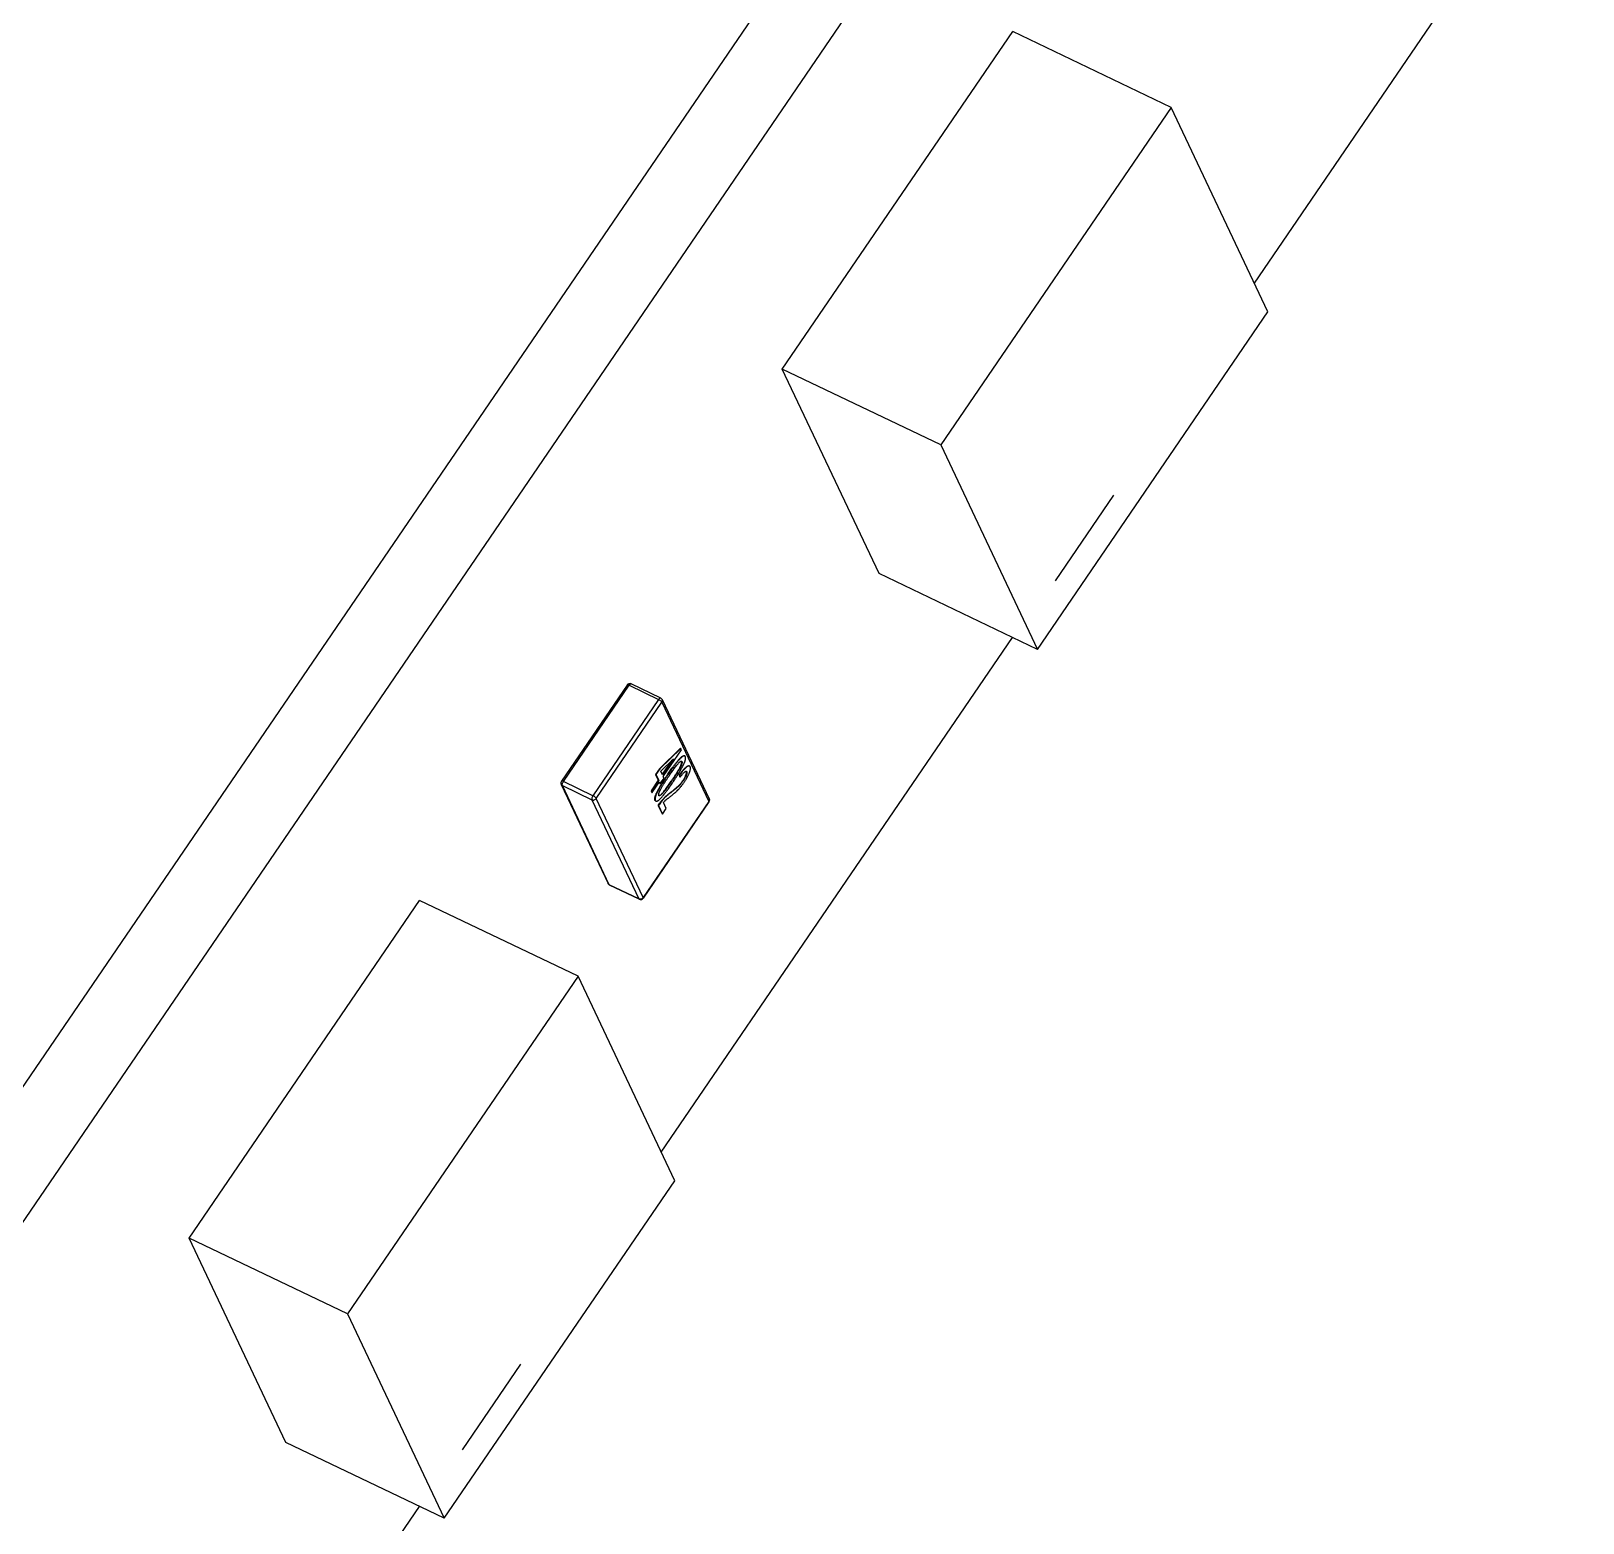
# Model space of a CAD drawing. Header units: millimetres. Extents: x 0 to 432, y 0 to 279.
# Drawn here: x 345.03 to 352.27, y 207.18 to 214.14 of the extents above; entities that cross this region are included whole.
import ezdxf

# ---------------------------------------------------------------- set-up
doc = ezdxf.new("R2010")
doc.units = ezdxf.units.MM
doc.header["$LTSCALE"] = 23.749
doc.layers.get('0').update_dxf_attribs({"linetype": 'CONTINUOUS'})

msp = doc.modelspace()

# ---------------------------------------------------------------- linework, layer by layer
at = {"color": 3, "linetype": 'CONTINUOUS'}
msp.add_line((336.26, 196.4203), (351.395, 218.5996), dxfattribs=at)
at = {"color": 7, "linetype": 'CONTINUOUS'}
for p, q in [((336.5849, 196.2647), (351.72, 218.444)), ((350.739, 212.9672), (352.2728, 215.2149)), ((348.5359, 212.5662), (349.6114, 214.1423)), ((350.3506, 213.7882), (349.6114, 214.1423)), ((350.3506, 213.7882), (349.2752, 212.2122)), ((350.802, 212.8339), (350.3506, 213.7882)), ((349.7265, 211.2579), (350.802, 212.8339)), ((348.9873, 211.612), (348.5359, 212.5662)), ((349.2752, 212.2122), (348.5359, 212.5662)), ((349.2752, 212.2122), (349.7265, 211.2579)), ((349.8107, 211.5778), (350.0839, 211.9781)), ((349.7265, 211.2579), (348.9873, 211.612)), ((347.9706, 208.9104), (349.6105, 211.3135)), ((347.8114, 211.0913), (347.5049, 210.6422)), ((347.5139, 210.6409), (347.8204, 211.09)), ((347.8204, 211.09), (347.9585, 211.0239)), ((347.9683, 211.0303), (347.8302, 211.0964)), ((347.9585, 211.0239), (347.652, 210.5747)), ((347.6675, 210.5617), (347.974, 211.0109)), ((347.974, 211.0109), (348.1929, 210.5481)), ((347.9754, 211.0232), (348.1943, 210.5603)), ((347.9622, 210.7001), (348.0606, 210.7963)), ((348.0622, 210.7955), (347.9638, 210.6993)), ((347.9802, 210.6647), (348.0651, 210.7893)), ((348.0606, 210.7963), (348.0622, 210.7955)), ((348.0651, 210.7893), (348.0622, 210.7955)), ((347.9685, 210.6895), (348.0272, 210.747)), ((348.0207, 210.7406), (347.9756, 210.6744)), ((348.0272, 210.747), (347.9764, 210.6726)), ((348.0654, 210.7352), (348.065, 210.7358)), ((348.0657, 210.7348), (348.0654, 210.7352)), ((348.0657, 210.7348), (348.0673, 210.734)), ((348.0659, 210.7356), (348.0673, 210.734)), ((348.0806, 210.7602), (348.079, 210.761)), ((348.1026, 210.7132), (348.101, 210.7139)), ((347.652, 210.5747), (347.5139, 210.6409)), ((347.9571, 210.6474), (347.9235, 210.5981)), ((347.9587, 210.6466), (347.9251, 210.5973)), ((347.9622, 210.7001), (347.9445, 210.6741)), ((347.9445, 210.6741), (347.9571, 210.6474)), ((347.9445, 210.6741), (347.9461, 210.6733)), ((347.9638, 210.6993), (347.9461, 210.6733)), ((347.9461, 210.6733), (347.9587, 210.6466)), ((347.9571, 210.6474), (347.9587, 210.6466)), ((347.9622, 210.7001), (347.9638, 210.6993)), ((347.9662, 210.6309), (347.9839, 210.6569)), ((347.9764, 210.6726), (347.9685, 210.6895)), ((347.9839, 210.6569), (347.9802, 210.6647)), ((348.002, 210.6759), (348.0036, 210.6751)), ((348.0176, 210.643), (348.0193, 210.6422)), ((348.058, 210.6623), (348.0561, 210.6727)), ((348.0561, 210.6727), (348.0577, 210.6719)), ((348.0577, 210.6719), (348.0596, 210.6615)), ((348.0596, 210.6615), (348.058, 210.6623)), ((348.0705, 210.6433), (348.0721, 210.6426)), ((348.0866, 210.6888), (348.0879, 210.6885)), ((348.0881, 210.6874), (348.087, 210.6888)), ((348.0881, 210.6874), (348.0897, 210.6866)), ((347.5037, 210.6273), (347.7226, 210.1645)), ((347.7281, 210.1591), (347.5092, 210.6219)), ((347.5092, 210.6219), (347.6473, 210.5558)), ((347.9235, 210.5981), (347.9272, 210.5902)), ((347.9235, 210.5981), (347.9251, 210.5973)), ((347.9251, 210.5973), (347.9288, 210.5895)), ((347.9272, 210.5902), (347.9288, 210.5895)), ((347.9288, 210.5895), (347.9625, 210.6388)), ((347.9483, 210.5868), (347.95, 210.586)), ((347.9595, 210.5754), (347.9593, 210.5757)), ((347.9599, 210.5748), (347.9612, 210.5749)), ((347.9617, 210.6377), (347.9645, 210.6317)), ((347.9625, 210.6388), (347.9662, 210.6309)), ((347.9645, 210.6317), (347.9662, 210.6309)), ((348.0133, 210.5894), (348.0149, 210.5886)), ((347.6473, 210.5558), (347.8662, 210.0929)), ((347.8864, 210.0989), (347.6675, 210.5617)), ((348.1929, 210.5481), (347.8864, 210.0989)), ((348.1932, 210.5455), (347.8866, 210.0963)), ((347.9418, 210.5531), (347.9434, 210.5523)), ((347.9444, 210.5501), (347.946, 210.5494)), ((347.9562, 210.529), (347.9747, 210.4897)), ((347.9562, 210.529), (347.9578, 210.5282)), ((347.9578, 210.5282), (347.9764, 210.4889)), ((347.9684, 210.5457), (347.97, 210.5449)), ((347.9764, 210.4889), (347.9941, 210.5149)), ((347.9941, 210.5149), (347.9807, 210.5431)), ((347.9747, 210.4897), (347.9764, 210.4889)), ((347.7297, 210.1574), (347.7281, 210.1591)), ((347.8662, 210.0929), (347.7281, 210.1591)), ((347.8678, 210.0912), (347.7297, 210.1574)), ((345.7676, 208.5094), (346.843, 210.0854)), ((347.5823, 209.7314), (346.843, 210.0854)), ((347.8662, 210.0929), (347.8678, 210.0912)), ((347.5823, 209.7314), (346.5068, 208.1554)), ((348.0336, 208.7771), (347.5823, 209.7314)), ((346.9582, 207.2011), (348.0336, 208.7771)), ((346.2189, 207.5552), (345.7676, 208.5094)), ((346.5068, 208.1554), (345.7676, 208.5094)), ((346.5068, 208.1554), (346.9582, 207.2011)), ((347.0424, 207.5209), (347.3155, 207.9212)), ((346.9582, 207.2011), (346.2189, 207.5552)), ((345.2819, 204.9703), (346.8421, 207.2567))]:
    msp.add_line(p, q, dxfattribs=at)
for centre, start, end in [((347.8238, 211.0829), 64.40968, 145.68882), ((347.9619, 211.0167), 25.31042, 64.41036), ((347.5172, 210.6337), 145.69168, 205.31186), ((348.1808, 210.5539), 346.71061, 25.31503), ((347.7361, 210.1709), 205.30871, 244.39142), ((347.8743, 210.1048), 244.40967, 325.68884)]:
    msp.add_arc(centre, 0.015, start, end, dxfattribs=at)
for points, knots in [([(347.8114, 211.0913), (347.8115, 211.0915), (347.8118, 211.0918), (347.8126, 211.0921), (347.8135, 211.0922), (347.8151, 211.092), (347.8174, 211.0914), (347.8193, 211.0905), (347.8204, 211.09)], [0, 0, 0, 0, 0.065913, 0.142786, 0.237139, 0.351637, 0.641031, 1, 1, 1, 1]), ([(347.8204, 211.09), (347.8212, 211.0912), (347.8227, 211.0932), (347.825, 211.0953), (347.8269, 211.0963), (347.8281, 211.0967), (347.8292, 211.0968), (347.8299, 211.0966), (347.8302, 211.0964)], [0, 0, 0, 0, 0.332169, 0.612256, 0.729029, 0.830439, 0.918972, 1, 1, 1, 1]), ([(347.9683, 211.0303), (347.968, 211.0304), (347.9673, 211.0306), (347.9662, 211.0305), (347.965, 211.0301), (347.9631, 211.0291), (347.9608, 211.0271), (347.9593, 211.025), (347.9585, 211.0239)], [0, 0, 0, 0, 0.081028, 0.169561, 0.270971, 0.387744, 0.667831, 1, 1, 1, 1]), ([(347.9585, 211.0239), (347.9602, 211.0231), (347.9635, 211.0212), (347.968, 211.0179), (347.9712, 211.0149), (347.9731, 211.0125), (347.9738, 211.0114), (347.974, 211.0109)], [0, 0, 0, 0, 0.275138, 0.558277, 0.810535, 0.914673, 1, 1, 1, 1]), ([(347.974, 211.0109), (347.9753, 211.0127), (347.9766, 211.0159), (347.9765, 211.0202), (347.9759, 211.0222), (347.9754, 211.0232)], [0, 0, 0, 0, 0.514501, 0.759759, 1, 1, 1, 1]), ([(348.002, 210.6759), (348.0082, 210.685), (348.0176, 210.6985), (348.0304, 210.716), (348.0385, 210.7266), (348.0452, 210.7347), (348.0493, 210.7396), (348.0527, 210.7434), (348.0552, 210.7461), (348.0577, 210.7487), (348.0602, 210.7512), (348.0628, 210.7536), (348.0653, 210.7558), (348.0674, 210.7574), (348.0691, 210.7585), (348.0703, 210.7593), (348.0715, 210.76), (348.0727, 210.7606), (348.0739, 210.761), (348.0753, 210.7615), (348.0771, 210.7616), (348.0784, 210.7613), (348.079, 210.761)], [0, 0, 0, 0, 0.280668, 0.418921, 0.554746, 0.621273, 0.686753, 0.718764, 0.750361, 0.781448, 0.811724, 0.841201, 0.869682, 0.896626, 0.9095, 0.921938, 0.933762, 0.944979, 0.955729, 0.965809, 0.983679, 1, 1, 1, 1]), ([(348.0806, 210.7602), (348.0801, 210.7605), (348.0787, 210.7608), (348.077, 210.7607), (348.0755, 210.7603), (348.0744, 210.7598), (348.0731, 210.7592), (348.0719, 210.7586), (348.0707, 210.7578), (348.069, 210.7566), (348.0669, 210.755), (348.0644, 210.7528), (348.0619, 210.7504), (348.0593, 210.748), (348.0568, 210.7453), (348.0543, 210.7426), (348.0509, 210.7388), (348.0468, 210.7339), (348.0401, 210.7258), (348.032, 210.7152), (348.0192, 210.6977), (348.0098, 210.6842), (348.0036, 210.6751)], [0, 0, 0, 0, 0.016321, 0.034191, 0.044271, 0.055021, 0.066238, 0.078062, 0.0905, 0.103374, 0.130318, 0.158799, 0.188276, 0.218552, 0.249639, 0.281236, 0.313247, 0.378727, 0.445254, 0.581079, 0.719332, 1, 1, 1, 1]), ([(348.0074, 210.6674), (348.0111, 210.6728), (348.0186, 210.6837), (348.0281, 210.697), (348.0358, 210.7074), (348.0407, 210.7138), (348.0446, 210.7187), (348.0476, 210.7223), (348.0506, 210.7258), (348.0526, 210.728), (348.0536, 210.729)], [0, 0, 0, 0, 0.257138, 0.511576, 0.637441, 0.761747, 0.822865, 0.88325, 0.942332, 1, 1, 1, 1]), ([(348.0176, 210.643), (348.0201, 210.6467), (348.0251, 210.654), (348.0325, 210.665), (348.0397, 210.6762), (348.0457, 210.6857), (348.0504, 210.6935), (348.0538, 210.6994), (348.0566, 210.7044), (348.0586, 210.7085), (348.0601, 210.7116), (348.0616, 210.7147), (348.0629, 210.7179), (348.0641, 210.7211), (348.0651, 210.7242), (348.0659, 210.7273), (348.0663, 210.7298), (348.0663, 210.7316), (348.0663, 210.7328), (348.066, 210.7338), (348.0658, 210.7345), (348.0657, 210.7348)], [0, 0, 0, 0, 0.125816, 0.252295, 0.379479, 0.507629, 0.572216, 0.637182, 0.702589, 0.735468, 0.768398, 0.801259, 0.833941, 0.866366, 0.898084, 0.928474, 0.95643, 0.969075, 0.980546, 0.990661, 1, 1, 1, 1]), ([(348.0673, 210.734), (348.0674, 210.7337), (348.0676, 210.7331), (348.0679, 210.732), (348.068, 210.7308), (348.0679, 210.729), (348.0675, 210.7265), (348.0667, 210.7235), (348.0657, 210.7203), (348.0645, 210.7171), (348.0632, 210.714), (348.0618, 210.7108), (348.0603, 210.7077), (348.0582, 210.7036), (348.0554, 210.6986), (348.052, 210.6927), (348.0473, 210.685), (348.0414, 210.6755), (348.0341, 210.6643), (348.0267, 210.6532), (348.0218, 210.6459), (348.0193, 210.6422)], [0, 0, 0, 0, 0.009339, 0.019454, 0.030925, 0.04357, 0.071526, 0.101916, 0.133634, 0.166059, 0.198741, 0.231602, 0.264532, 0.297411, 0.362818, 0.427784, 0.492371, 0.620521, 0.747705, 0.874184, 1, 1, 1, 1]), ([(348.0229, 210.6343), (348.0246, 210.6367), (348.0279, 210.6416), (348.0328, 210.649), (348.0378, 210.6564), (348.0426, 210.6639), (348.0474, 210.6715), (348.0514, 210.6778), (348.0545, 210.683), (348.0576, 210.6882), (348.0615, 210.6948), (348.066, 210.7027), (348.0704, 210.7108), (348.074, 210.7176), (348.0766, 210.7232), (348.0785, 210.7274), (348.0802, 210.7316), (348.0817, 210.7359), (348.0829, 210.74), (348.0838, 210.7441), (348.0843, 210.748), (348.0845, 210.7515), (348.0842, 210.7546), (348.0836, 210.7565), (348.0833, 210.7573)], [0, 0, 0, 0, 0.063372, 0.126956, 0.190679, 0.254725, 0.319135, 0.38379, 0.416342, 0.448951, 0.514335, 0.580007, 0.64592, 0.712113, 0.745284, 0.778413, 0.811235, 0.843482, 0.874847, 0.904772, 0.932954, 0.958723, 0.980936, 1, 1, 1, 1]), ([(348.0536, 210.729), (348.0545, 210.7298), (348.056, 210.7312), (348.0585, 210.7332), (348.0609, 210.7347), (348.0625, 210.7355), (348.0633, 210.7357)], [0, 0, 0, 0, 0.280888, 0.545833, 0.787326, 1, 1, 1, 1]), ([(348.0561, 210.6727), (348.0579, 210.6753), (348.0616, 210.6804), (348.0663, 210.6865), (348.0702, 210.6913), (348.074, 210.6959), (348.0788, 210.7012), (348.0838, 210.7061), (348.0878, 210.7094), (348.0906, 210.7116), (348.0935, 210.7132), (348.0962, 210.7143), (348.0987, 210.7146), (348.1003, 210.7143), (348.101, 210.7139)], [0, 0, 0, 0, 0.150173, 0.297393, 0.369752, 0.441265, 0.579678, 0.709636, 0.770354, 0.827257, 0.878884, 0.924865, 0.964582, 1, 1, 1, 1]), ([(348.1026, 210.7132), (348.102, 210.7135), (348.1004, 210.7139), (348.0978, 210.7135), (348.0951, 210.7124), (348.0923, 210.7108), (348.0894, 210.7087), (348.0854, 210.7053), (348.0804, 210.7005), (348.0756, 210.6951), (348.0718, 210.6905), (348.068, 210.6858), (348.0632, 210.6796), (348.0595, 210.6745), (348.0577, 210.6719)], [0, 0, 0, 0, 0.035418, 0.075135, 0.121117, 0.172744, 0.229647, 0.290364, 0.420322, 0.558735, 0.630249, 0.702607, 0.849827, 1, 1, 1, 1]), ([(348.0633, 210.7357), (348.0636, 210.7357), (348.0644, 210.7359), (348.0653, 210.7358), (348.0659, 210.7356)], [0, 0, 0, 0, 0.275062, 1, 1, 1, 1]), ([(348.0833, 210.7573), (348.0829, 210.7579), (348.0823, 210.7591), (348.0812, 210.76), (348.0806, 210.7602)], [0, 0, 0, 0, 0.528313, 1, 1, 1, 1]), ([(348.1057, 210.7098), (348.1053, 210.7105), (348.1046, 210.7119), (348.1033, 210.7128), (348.1026, 210.7132)], [0, 0, 0, 0, 0.526733, 1, 1, 1, 1]), ([(347.5139, 210.6409), (347.5128, 210.6414), (347.5109, 210.6422), (347.5086, 210.6428), (347.507, 210.643), (347.5061, 210.6429), (347.5053, 210.6427), (347.505, 210.6424), (347.5049, 210.6422)], [0, 0, 0, 0, 0.358969, 0.648363, 0.762861, 0.857214, 0.934087, 1, 1, 1, 1]), ([(347.5092, 210.6219), (347.5089, 210.6224), (347.5086, 210.6236), (347.5084, 210.6265), (347.5091, 210.6307), (347.5109, 210.6359), (347.5128, 210.6393), (347.5139, 210.6409)], [0, 0, 0, 0, 0.084282, 0.184692, 0.429084, 0.71206, 1, 1, 1, 1]), ([(347.9483, 210.5868), (347.9493, 210.5888), (347.9512, 210.5928), (347.9542, 210.5988), (347.9573, 210.6046), (347.9605, 210.6104), (347.9638, 210.6161), (347.9671, 210.6218), (347.9705, 210.6274), (347.9772, 210.6384), (347.9854, 210.6511), (347.9948, 210.6654), (347.9996, 210.6724), (348.002, 210.6759)], [0, 0, 0, 0, 0.063967, 0.127825, 0.191537, 0.255059, 0.318324, 0.381313, 0.444085, 0.506657, 0.75471, 0.87766, 1, 1, 1, 1]), ([(348.0036, 210.6751), (348.0012, 210.6716), (347.9964, 210.6646), (347.987, 210.6503), (347.9789, 210.6377), (347.9721, 210.6266), (347.9687, 210.621), (347.9654, 210.6153), (347.9622, 210.6096), (347.959, 210.6038), (347.9558, 210.598), (347.9528, 210.5921), (347.9509, 210.5881), (347.95, 210.586)], [0, 0, 0, 0, 0.12234, 0.24529, 0.493343, 0.555915, 0.618687, 0.681676, 0.744941, 0.808463, 0.872175, 0.936033, 1, 1, 1, 1]), ([(347.9593, 210.5757), (347.9592, 210.576), (347.959, 210.5766), (347.9588, 210.5777), (347.9587, 210.5789), (347.9588, 210.5808), (347.9593, 210.5833), (347.9601, 210.5863), (347.9612, 210.5895), (347.9623, 210.5927), (347.9637, 210.5958), (347.965, 210.599), (347.9665, 210.6021), (347.9686, 210.6062), (347.9713, 210.6112), (347.9747, 210.6171), (347.9782, 210.6229), (347.9818, 210.6286), (347.9866, 210.6361), (347.9926, 210.6454), (348, 210.6565), (348.0049, 210.6637), (348.0074, 210.6674)], [0, 0, 0, 0, 0.009412, 0.019713, 0.031443, 0.044341, 0.072693, 0.103345, 0.135098, 0.167383, 0.200052, 0.232836, 0.265685, 0.298519, 0.363848, 0.42877, 0.493215, 0.557296, 0.621133, 0.748171, 0.874398, 1, 1, 1, 1]), ([(348.0193, 210.6422), (348.0169, 210.6388), (348.0122, 210.6318), (348.005, 210.6216), (347.9977, 210.6114), (347.9916, 210.6031), (347.9866, 210.5967), (347.9829, 210.592), (347.9792, 210.5875), (347.9754, 210.5833), (347.9715, 210.5796), (347.9683, 210.577), (347.9658, 210.5753), (347.9642, 210.5745), (347.963, 210.5741), (347.9619, 210.5739), (347.9611, 210.574), (347.9607, 210.5742)], [0, 0, 0, 0, 0.138054, 0.275399, 0.411693, 0.546642, 0.613229, 0.679067, 0.743588, 0.805618, 0.863865, 0.917823, 0.942386, 0.964483, 0.974423, 0.983661, 1, 1, 1, 1]), ([(347.9612, 210.5749), (347.9625, 210.5752), (347.965, 210.5765), (347.9685, 210.5792), (347.9721, 210.5824), (347.9758, 210.5862), (347.9794, 210.5904), (347.9842, 210.5963), (347.9901, 210.604), (347.9971, 210.6135), (348.004, 210.6232), (348.0108, 210.6331), (348.0154, 210.6397), (348.0176, 210.643)], [0, 0, 0, 0, 0.042321, 0.093117, 0.148587, 0.207804, 0.269983, 0.333879, 0.46416, 0.596604, 0.730207, 0.864782, 1, 1, 1, 1]), ([(348.0133, 210.5894), (348.0157, 210.5912), (348.0205, 210.5949), (348.0277, 210.6005), (348.0349, 210.6063), (348.0409, 210.6113), (348.0457, 210.6155), (348.0506, 210.6199), (348.0555, 210.6247), (348.0602, 210.6298), (348.0637, 210.6341), (348.0672, 210.6386), (348.0694, 210.6418), (348.0705, 210.6433)], [0, 0, 0, 0, 0.114536, 0.230157, 0.346979, 0.465701, 0.526262, 0.587702, 0.71646, 0.784021, 0.853873, 0.926094, 1, 1, 1, 1]), ([(348.0721, 210.6426), (348.071, 210.641), (348.0688, 210.6378), (348.0653, 210.6333), (348.0618, 210.6291), (348.0571, 210.6239), (348.0523, 210.6191), (348.0473, 210.6147), (348.0425, 210.6105), (348.0365, 210.6056), (348.0293, 210.5998), (348.0221, 210.5941), (348.0173, 210.5904), (348.0149, 210.5886)], [0, 0, 0, 0, 0.073906, 0.146127, 0.215979, 0.28354, 0.412298, 0.473738, 0.534299, 0.653021, 0.769843, 0.885464, 1, 1, 1, 1]), ([(348.0596, 210.6615), (348.0618, 210.6646), (348.065, 210.6691), (348.0696, 210.6749), (348.073, 210.679), (348.0759, 210.682), (348.0783, 210.6842), (348.08, 210.6857), (348.0817, 210.687), (348.0834, 210.6879), (348.085, 210.6886), (348.0861, 210.6888), (348.0866, 210.6888)], [0, 0, 0, 0, 0.288566, 0.42851, 0.564004, 0.692786, 0.753803, 0.812075, 0.866658, 0.916382, 0.960946, 1, 1, 1, 1]), ([(348.0705, 210.6433), (348.0717, 210.6451), (348.074, 210.6486), (348.0774, 210.6541), (348.0805, 210.6598), (348.0829, 210.6647), (348.0847, 210.6687), (348.0859, 210.6717), (348.087, 210.6747), (348.0879, 210.6776), (348.0886, 210.6805), (348.0888, 210.6827), (348.0888, 210.6844), (348.0887, 210.6855), (348.0884, 210.6865), (348.0882, 210.6871), (348.0881, 210.6874)], [0, 0, 0, 0, 0.130314, 0.262434, 0.396606, 0.53175, 0.599218, 0.666344, 0.732494, 0.796651, 0.85766, 0.913006, 0.937767, 0.960574, 0.981057, 1, 1, 1, 1]), ([(348.0897, 210.6866), (348.0898, 210.6863), (348.0901, 210.6857), (348.0903, 210.6847), (348.0904, 210.6836), (348.0904, 210.682), (348.0902, 210.6797), (348.0895, 210.6768), (348.0887, 210.6739), (348.0876, 210.6709), (348.0863, 210.6679), (348.0845, 210.6639), (348.0822, 210.659), (348.079, 210.6533), (348.0756, 210.6479), (348.0733, 210.6443), (348.0721, 210.6426)], [0, 0, 0, 0, 0.018943, 0.039426, 0.062233, 0.086994, 0.14234, 0.203349, 0.267506, 0.333656, 0.400782, 0.46825, 0.603394, 0.737566, 0.869686, 1, 1, 1, 1]), ([(348.0764, 210.6354), (348.0773, 210.6369), (348.0793, 210.6399), (348.0823, 210.6444), (348.0851, 210.649), (348.0889, 210.6552), (348.0933, 210.6633), (348.0974, 210.6715), (348.1004, 210.6783), (348.1025, 210.6834), (348.1043, 210.6885), (348.1057, 210.6935), (348.1066, 210.6976), (348.107, 210.7007), (348.107, 210.7028), (348.107, 210.7048), (348.1068, 210.7067), (348.1063, 210.7083), (348.1059, 210.7093), (348.1057, 210.7098)], [0, 0, 0, 0, 0.06501, 0.1306, 0.196811, 0.263474, 0.398079, 0.533685, 0.601371, 0.66862, 0.734862, 0.798959, 0.859493, 0.887575, 0.913859, 0.938335, 0.960934, 0.981213, 1, 1, 1, 1]), ([(348.0879, 210.6885), (348.0883, 210.6884), (348.089, 210.6878), (348.0895, 210.687), (348.0897, 210.6866)], [0, 0, 0, 0, 0.474493, 1, 1, 1, 1]), ([(347.5037, 210.6273), (347.5042, 210.6261), (347.5058, 210.624), (347.508, 210.6225), (347.5092, 210.6219)], [0, 0, 0, 0, 0.492194, 1, 1, 1, 1]), ([(347.652, 210.5747), (347.6509, 210.5731), (347.649, 210.5698), (347.6472, 210.5646), (347.6465, 210.5604), (347.6467, 210.5575), (347.647, 210.5563), (347.6473, 210.5558)], [0, 0, 0, 0, 0.28794, 0.570916, 0.815308, 0.915718, 1, 1, 1, 1]), ([(347.6675, 210.5617), (347.6673, 210.5623), (347.6666, 210.5634), (347.6647, 210.5657), (347.6615, 210.5687), (347.657, 210.572), (347.6537, 210.5739), (347.652, 210.5747)], [0, 0, 0, 0, 0.085327, 0.189465, 0.441723, 0.724862, 1, 1, 1, 1]), ([(347.9418, 210.5531), (347.9416, 210.5535), (347.9412, 210.5545), (347.9408, 210.556), (347.9406, 210.5576), (347.9405, 210.5602), (347.9408, 210.5637), (347.9416, 210.5681), (347.9429, 210.5727), (347.9445, 210.5774), (347.9463, 210.5821), (347.9477, 210.5853), (347.9483, 210.5868)], [0, 0, 0, 0, 0.041115, 0.084588, 0.132478, 0.184936, 0.301784, 0.430694, 0.567733, 0.709704, 0.854147, 1, 1, 1, 1]), ([(347.95, 210.586), (347.9493, 210.5845), (347.9479, 210.5814), (347.9461, 210.5766), (347.9445, 210.5719), (347.9433, 210.5673), (347.9424, 210.5629), (347.9421, 210.5594), (347.9422, 210.5569), (347.9425, 210.5552), (347.9429, 210.5537), (347.9432, 210.5528), (347.9434, 210.5523)], [0, 0, 0, 0, 0.145853, 0.290296, 0.432267, 0.569306, 0.698216, 0.815064, 0.867522, 0.915412, 0.958885, 1, 1, 1, 1]), ([(347.946, 210.5494), (347.9466, 210.5491), (347.9479, 210.5487), (347.9501, 210.549), (347.9524, 210.5498), (347.9543, 210.5508), (347.9559, 210.5518), (347.9572, 210.5527), (347.9584, 210.5536), (347.9601, 210.5549), (347.9622, 210.5568), (347.9657, 210.5599), (347.9699, 210.5643), (347.9749, 210.5698), (347.979, 210.5746), (347.9823, 210.5786), (347.9856, 210.5827), (347.9896, 210.5879), (347.9961, 210.5964), (348.0074, 210.6118), (348.0167, 210.6252), (348.0229, 210.6343)], [0, 0, 0, 0, 0.016286, 0.034342, 0.054907, 0.077975, 0.090474, 0.10336, 0.116588, 0.130274, 0.15881, 0.188249, 0.249561, 0.313358, 0.378637, 0.411869, 0.4453, 0.512798, 0.581087, 0.719322, 1, 1, 1, 1]), ([(347.9607, 210.5742), (347.9604, 210.5743), (347.96, 210.5747), (347.9597, 210.5751), (347.9595, 210.5754)], [0, 0, 0, 0, 0.47984, 1, 1, 1, 1]), ([(347.9684, 210.5457), (347.9702, 210.548), (347.9738, 210.5524), (347.9812, 210.5608), (347.9903, 210.5706), (348.0017, 210.5807), (348.0095, 210.5866), (348.0133, 210.5894)], [0, 0, 0, 0, 0.138564, 0.273857, 0.53385, 0.774762, 1, 1, 1, 1]), ([(348.0149, 210.5886), (348.0111, 210.5858), (348.0033, 210.5799), (347.9919, 210.5698), (347.9828, 210.5601), (347.9755, 210.5516), (347.9718, 210.5472), (347.97, 210.5449)], [0, 0, 0, 0, 0.225238, 0.46615, 0.726143, 0.861436, 1, 1, 1, 1]), ([(347.9807, 210.5431), (347.982, 210.5445), (347.9845, 210.5472), (347.9877, 210.5504), (347.9904, 210.5529), (347.9923, 210.5546), (347.9942, 210.5562), (347.9962, 210.5578), (347.9981, 210.5594), (348, 210.5609), (348.0019, 210.5624), (348.0045, 210.5643), (348.0077, 210.5668), (348.0103, 210.5687), (348.0115, 210.5696)], [0, 0, 0, 0, 0.137376, 0.271458, 0.336728, 0.400612, 0.462679, 0.524201, 0.584684, 0.644732, 0.704496, 0.763888, 0.882498, 1, 1, 1, 1]), ([(348.0115, 210.5696), (348.0129, 210.5707), (348.0156, 210.5729), (348.0197, 210.5761), (348.0238, 210.5794), (348.0279, 210.5827), (348.0313, 210.5856), (348.0341, 210.5879), (348.0368, 210.5903), (348.0403, 210.5934), (348.0458, 210.5985), (348.0513, 210.6041), (348.0567, 210.6099), (348.0607, 210.6146), (348.0647, 210.6196), (348.0687, 210.6247), (348.0726, 210.63), (348.0751, 210.6336), (348.0764, 210.6354)], [0, 0, 0, 0, 0.05604, 0.112051, 0.168756, 0.225734, 0.283346, 0.312456, 0.341646, 0.400941, 0.461483, 0.587129, 0.652219, 0.719036, 0.78745, 0.857094, 0.928058, 1, 1, 1, 1]), ([(347.6473, 210.5558), (347.6489, 210.555), (347.6517, 210.5543), (347.6554, 210.5544), (347.6592, 210.5552), (347.6637, 210.5574), (347.6665, 210.5602), (347.6675, 210.5617)], [0, 0, 0, 0, 0.238955, 0.364183, 0.491877, 0.748747, 1, 1, 1, 1]), ([(347.9444, 210.5501), (347.9438, 210.5504), (347.9427, 210.5513), (347.9421, 210.5525), (347.9418, 210.5531)], [0, 0, 0, 0, 0.47164, 1, 1, 1, 1]), ([(347.9434, 210.5523), (347.9437, 210.5517), (347.9444, 210.5505), (347.9455, 210.5496), (347.946, 210.5494)], [0, 0, 0, 0, 0.52836, 1, 1, 1, 1]), ([(347.9562, 210.529), (347.9581, 210.5319), (347.962, 210.5376), (347.9663, 210.543), (347.9684, 210.5457)], [0, 0, 0, 0, 0.507706, 1, 1, 1, 1]), ([(347.97, 210.5449), (347.9679, 210.5422), (347.9637, 210.5368), (347.9598, 210.5311), (347.9578, 210.5282)], [0, 0, 0, 0, 0.492294, 1, 1, 1, 1]), ([(348.1943, 210.5603), (348.1948, 210.5594), (348.1954, 210.5574), (348.1955, 210.5531), (348.1942, 210.5499), (348.1929, 210.5481)], [0, 0, 0, 0, 0.240241, 0.485499, 1, 1, 1, 1]), ([(348.1929, 210.5481), (348.1931, 210.5478), (348.1933, 210.5473), (348.1934, 210.5466), (348.1934, 210.546), (348.1933, 210.5456), (348.1932, 210.5455)], [0, 0, 0, 0, 0.31447, 0.579472, 0.802458, 1, 1, 1, 1]), ([(347.7281, 210.1591), (347.7269, 210.1597), (347.7247, 210.1612), (347.7231, 210.1633), (347.7226, 210.1645)], [0, 0, 0, 0, 0.507806, 1, 1, 1, 1]), ([(347.8864, 210.0989), (347.8854, 210.0974), (347.8826, 210.0946), (347.8782, 210.0924), (347.8743, 210.0916), (347.8706, 210.0915), (347.8678, 210.0922), (347.8662, 210.0929)], [0, 0, 0, 0, 0.251253, 0.508123, 0.635817, 0.761045, 1, 1, 1, 1]), ([(347.8866, 210.0963), (347.8867, 210.0965), (347.8869, 210.0968), (347.8869, 210.0975), (347.8868, 210.0982), (347.8866, 210.0987), (347.8864, 210.0989)], [0, 0, 0, 0, 0.197542, 0.420528, 0.68553, 1, 1, 1, 1])]:
    msp.add_open_spline(points, degree=3, knots=knots, dxfattribs=at)
msp.add_open_spline([(348.1932, 210.5455), (348.1942, 210.547), (348.1949, 210.5487), (348.1954, 210.5505)], degree=3, dxfattribs=at)

doc.saveas('drawing.dxf')
